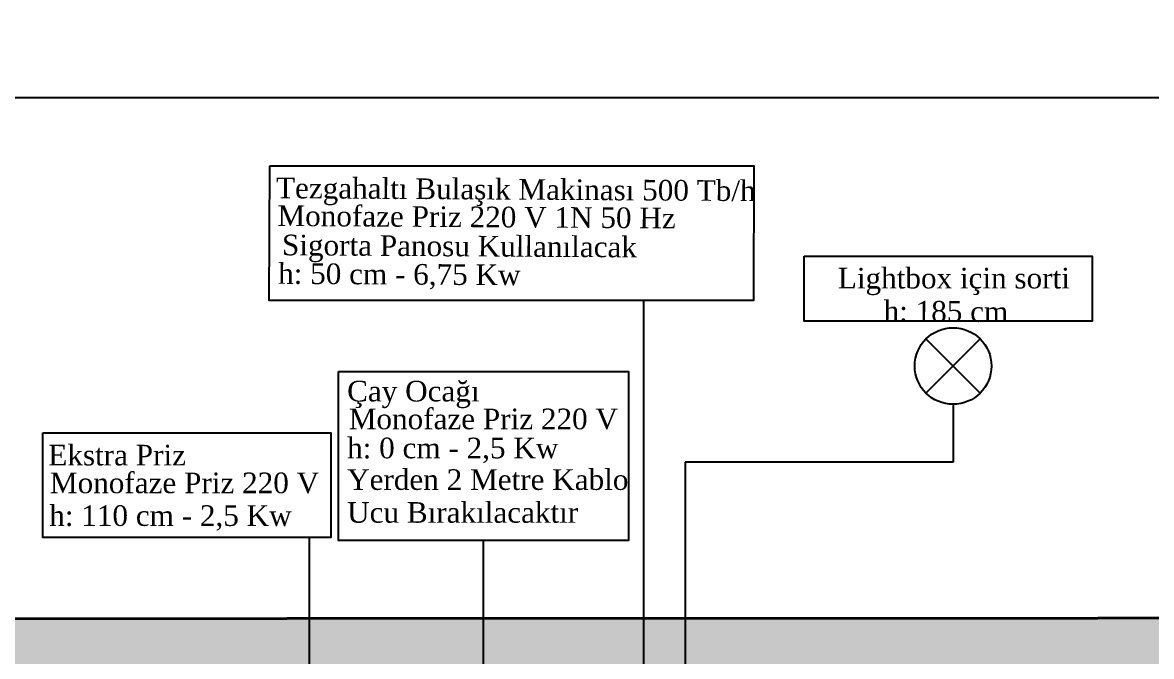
# Model space of a CAD drawing. Header units: millimetres. Extents: x 1287 to 21021, y -1522 to 4173.
# Drawn here: x 7423.9 to 7718.5, y 2178.7 to 2344.2 of the extents above; entities that cross this region are included whole.
import ezdxf

# ---------------------------------------------------------------- set-up
doc = ezdxf.new("R2010")
doc.units = ezdxf.units.MM
doc.layers.add('DUVAR', color=7, linetype='Continuous', lineweight=40)
doc.layers.add('HB-TOPRAKLI PRIZ 220V', color=3, linetype='Continuous')
doc.layers.add('YAZI', color=7, linetype='Continuous', lineweight=20, true_color=0xd27070)
doc.styles.add('style2', font='times.ttf', dxfattribs={"height": 11})

# ---------------------------------------------------------------- blocks, each defined once
blk = doc.blocks.new('sorti')
for p, q in [((-3544.91, -3092.29), (-3530.77, -3078.15)), ((-3530.77, -3092.29), (-3544.91, -3078.15)), ((-3537.84, -3095.22), (-3537.84, -3110.35))]:
    blk.add_line(p, q)
blk.add_circle((-3537.84, -3085.22), 10)

msp = doc.modelspace()

# ---------------------------------------------------------------- hatches: boundary and pattern name
h = msp.add_hatch(color=256)
h.dxf.hatch_style = 1
h.paths.add_polyline_path([(10598.775, 584.53), (10598.775, 4059.675), (5942.638, 4059.675), (5942.638, 584.53)])
h.paths.add_polyline_path([(5962.638, 604.53), (5962.638, 4039.675), (10578.775, 4039.675), (10578.775, 604.53)], flags=16)
h.paths.add_polyline_path([(6519.893, 778.27), (6520.667, 3865.935), (6536.057, 3865.935), (6535.283, 778.27)], flags=0)
h.paths.add_polyline_path([(6015.638, 1487.424), (6015.635, 1502.885), (6468.358, 1502.885), (6468.358, 1487.495)], flags=0)
h.paths.add_polyline_path([(6080.278, 1558.408), (6080.278, 1881.292), (6183.601, 1881.292), (6183.601, 1558.408)], flags=0)
h.paths.add_polyline_path([(6071.667, 1891.8), (6037.227, 1891.8), (6054.447, 1921.935)], flags=0)
h.paths.add_polyline_path([(6015.635, 1969.703), (6015.638, 1985.164), (6468.358, 1985.093), (6468.358, 1969.703)], flags=0)
h.paths.add_polyline_path([(6015.521, 2302.178), (6015.523, 2317.639), (6468.243, 2317.568), (6468.243, 2302.178)], flags=0)
h.paths.add_polyline_path([(6015.556, 2537.898), (6015.558, 2553.359), (6468.278, 2553.288), (6468.278, 2537.898)], flags=0)
h.paths.add_polyline_path([(6015.591, 2763.088), (6015.594, 2778.549), (6468.313, 2778.478), (6468.313, 2763.088)], flags=0)
h.paths.add_polyline_path([(6015.635, 2988.278), (6015.638, 3003.739), (6468.358, 3003.668), (6468.358, 2988.278)], flags=0)
h.paths.add_polyline_path([(6015.635, 3269.753), (6015.638, 3285.214), (6468.358, 3285.143), (6468.358, 3269.753)], flags=0)
h.paths.add_polyline_path([(6015.635, 3569.858), (6015.638, 3585.319), (6468.358, 3585.248), (6468.358, 3569.858)], flags=0)
h.paths.add_polyline_path([(6011.198, 802.859), (6502.295, 802.859), (6502.295, 1366.204), (6011.198, 1366.204)], flags=8)
h.paths.add_polyline_path([(6032.866, 1386.231), (6154.175, 1386.231), (6154.175, 1444.648), (6032.866, 1444.648)], flags=8)
h.paths.add_polyline_path([(6083.249, 2022.59), (6419.744, 2022.59), (6419.744, 2188.638), (6083.249, 2188.638)], flags=8)
h.paths.add_polyline_path([(6032.989, 3510.142), (6274.583, 3510.142), (6274.583, 3568.56), (6032.989, 3568.56)], flags=8)
h.paths.add_polyline_path([(6192.211, 1890.769), (6318.904, 1890.769), (6318.904, 1916.599), (6192.211, 1916.599)], flags=8)
h.paths.add_polyline_path([(6096.728, 1889.902), (6173.401, 1889.902), (6173.401, 1915.733), (6096.728, 1915.733)], flags=8)
h.paths.add_polyline_path([(6219.686, 3657.173), (6505.428, 3657.173), (6505.428, 3704.638), (6219.686, 3704.638)], flags=8)
h = msp.add_hatch(color=256)
h.dxf.hatch_style = 1
h.paths.add_polyline_path([(7599.54, 2173.813), (7609.54, 2173.807), (7689.488, 2173.753), (7689.488, 2163.905), (7689.488, 2158.705), (7699.488, 2158.705), (7699.488, 2173.702), (7844.488, 2173.764), (7844.488, 1962.704), (7699.488, 1962.704), (7699.488, 2078.704), (7689.488, 2078.704), (7689.488, 1948.968), (7844.488, 1948.968), (7844.488, 1223.704), (7822.488, 1223.704), (7822.488, 1208.704), (7859.488, 1208.704), (7859.488, 1962.704), (7859.488, 2188.771), (7704.488, 2188.704), (7069.707, 2188.429), (7069.699, 2174.09)])

# ---------------------------------------------------------------- linework, layer by layer
for p, q in [((7586.043, 2165.49), (7586.043, 2271.643)), ((7498.824, 2164.646), (7498.824, 2209.804)), ((7544.219, 2165.49), (7544.219, 2209.01))]:
    msp.add_line(p, q)
for points in [[(6621.845, 2324.669), (8130.009, 2324.669), (8130.009, 1104.544), (6621.845, 1104.544)], [(7488.432, 2306.844), (7614.782, 2306.844), (7614.621, 2271.643), (7488.272, 2271.643)], [(7627.9, 2283.27), (7703.025, 2283.27), (7703.025, 2266.248), (7627.9, 2266.248)], [(7506.378, 2253.084), (7582.06, 2253.084), (7582.06, 2209.01), (7506.378, 2209.01)], [(7429.222, 2237.068), (7504.346, 2237.068), (7504.346, 2209.804), (7429.222, 2209.804)]]:
    msp.add_lwpolyline(points, close=True)
for points in [[(7596.79, 2229.422), (7596.79, 2091.975)], [(7666.73, 2229.422), (7596.79, 2229.422)]]:
    msp.add_lwpolyline(points)
at = {"layer": 'DUVAR'}
msp.add_lwpolyline([(7859.488, 2188.771), (7704.488, 2188.704), (7069.707, 2188.429), (7069.699, 2174.09), (7599.54, 2173.813), (7599.54, 2173.813)], dxfattribs=at)

# ---------------------------------------------------------------- block references
at = {"layer": 'HB-TOPRAKLI PRIZ 220V'}
msp.add_blockref('sorti', (11204.573, 5339.773), dxfattribs=at)

# ---------------------------------------------------------------- texts
at = {"layer": 'YAZI', "color": 1, "style": 'style2'}
msp.add_text('Tezgahaltı Bulaşık Makinası 500 Tb/h', height=5.38498, rotation=359.64872, dxfattribs=at).set_placement((7490.057, 2298.372))
at = {"layer": 'YAZI', "color": 0, "style": 'style2'}
for s, p in [('Monofaze Priz 220 V 1N 50 Hz ', (7490.435, 2291.115)), ('Sigorta Panosu Kullanılacak', (7491.617, 2283.474)), ('h: 50 cm - 6,75 Kw ', (7490.617, 2276.02)), ('h: 185 cm  ', (7648.588, 2266.225, 55.995))]:
    msp.add_text(s, height=5.38498, rotation=359.64872, dxfattribs=at).set_placement(p)
at = {"layer": 'YAZI', "color": 1, "style": 'style2'}
for s, height, p in [('Lightbox için sorti', 5.38498, (7636.669, 2274.808)), ('Çay Ocağı', 5.385, (7508.628, 2245.302)), ('Ekstra Priz', 5.38498, (7430.661, 2228.606))]:
    msp.add_text(s, height=height, dxfattribs=at).set_placement(p)
at = {"layer": 'YAZI', "color": 0, "style": 'style2'}
for s, p in [('Monofaze Priz 220 V ', (7509.05, 2238.048)), ('h: 0 cm - 2,5 Kw ', (7508.628, 2230.46)), ('Monofaze Priz 220 V ', (7431.084, 2221.352)), ('Yerden 2 Metre Kablo', (7508.628, 2222.21)), ('h: 110 cm - 2,5 Kw ', (7430.905, 2212.806)), ('Ucu Bırakılacaktır', (7508.628, 2213.63))]:
    msp.add_text(s, height=5.38498, dxfattribs=at).set_placement(p)

doc.saveas('drawing.dxf')
